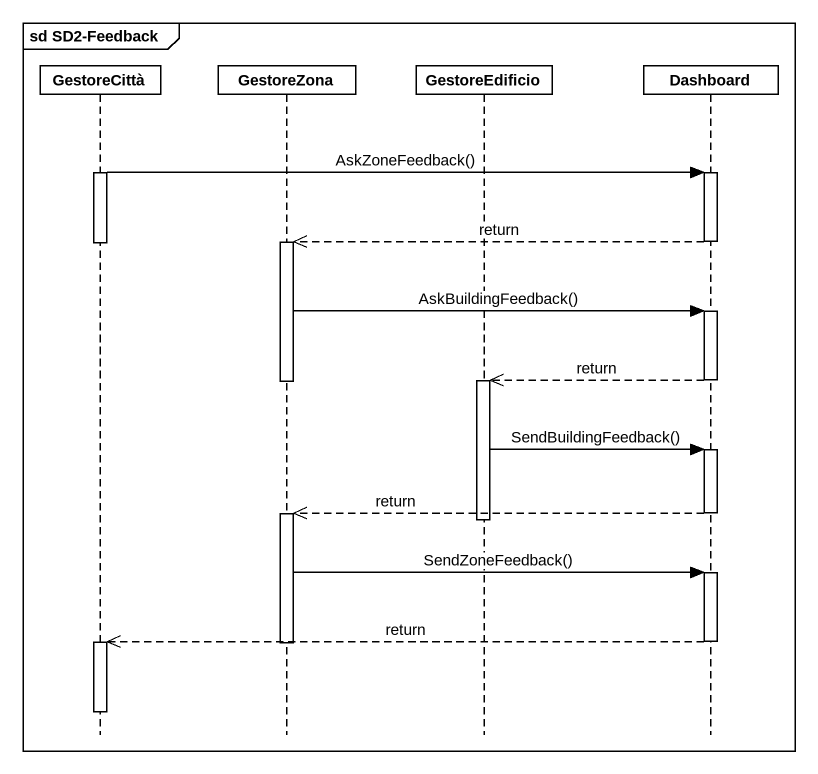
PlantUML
@startuml
mainframe sd SD2-Feedback
hide footbox
participant GestoreCittà
participant GestoreZona
participant GestoreEdificio
participant Dashboard

activate GestoreCittà
GestoreCittà -> Dashboard : AskZoneFeedback()
activate Dashboard
Dashboard -->> GestoreZona : return
deactivate Dashboard
activate GestoreZona
deactivate GestoreCittà
GestoreZona -> Dashboard : AskBuildingFeedback()
activate Dashboard
Dashboard -->> GestoreEdificio : return
deactivate Dashboard
activate GestoreEdificio
deactivate GestoreZona
GestoreEdificio -> Dashboard : SendBuildingFeedback()
activate Dashboard
Dashboard -->> GestoreZona : return
deactivate Dashboard
activate GestoreZona
deactivate GestoreEdificio
GestoreZona -> Dashboard : SendZoneFeedback()
activate Dashboard
Dashboard -->> GestoreCittà : return
deactivate Dashboard
activate GestoreCittà
deactivate GestoreZona
deactivate GestoreCittà
@enduml
